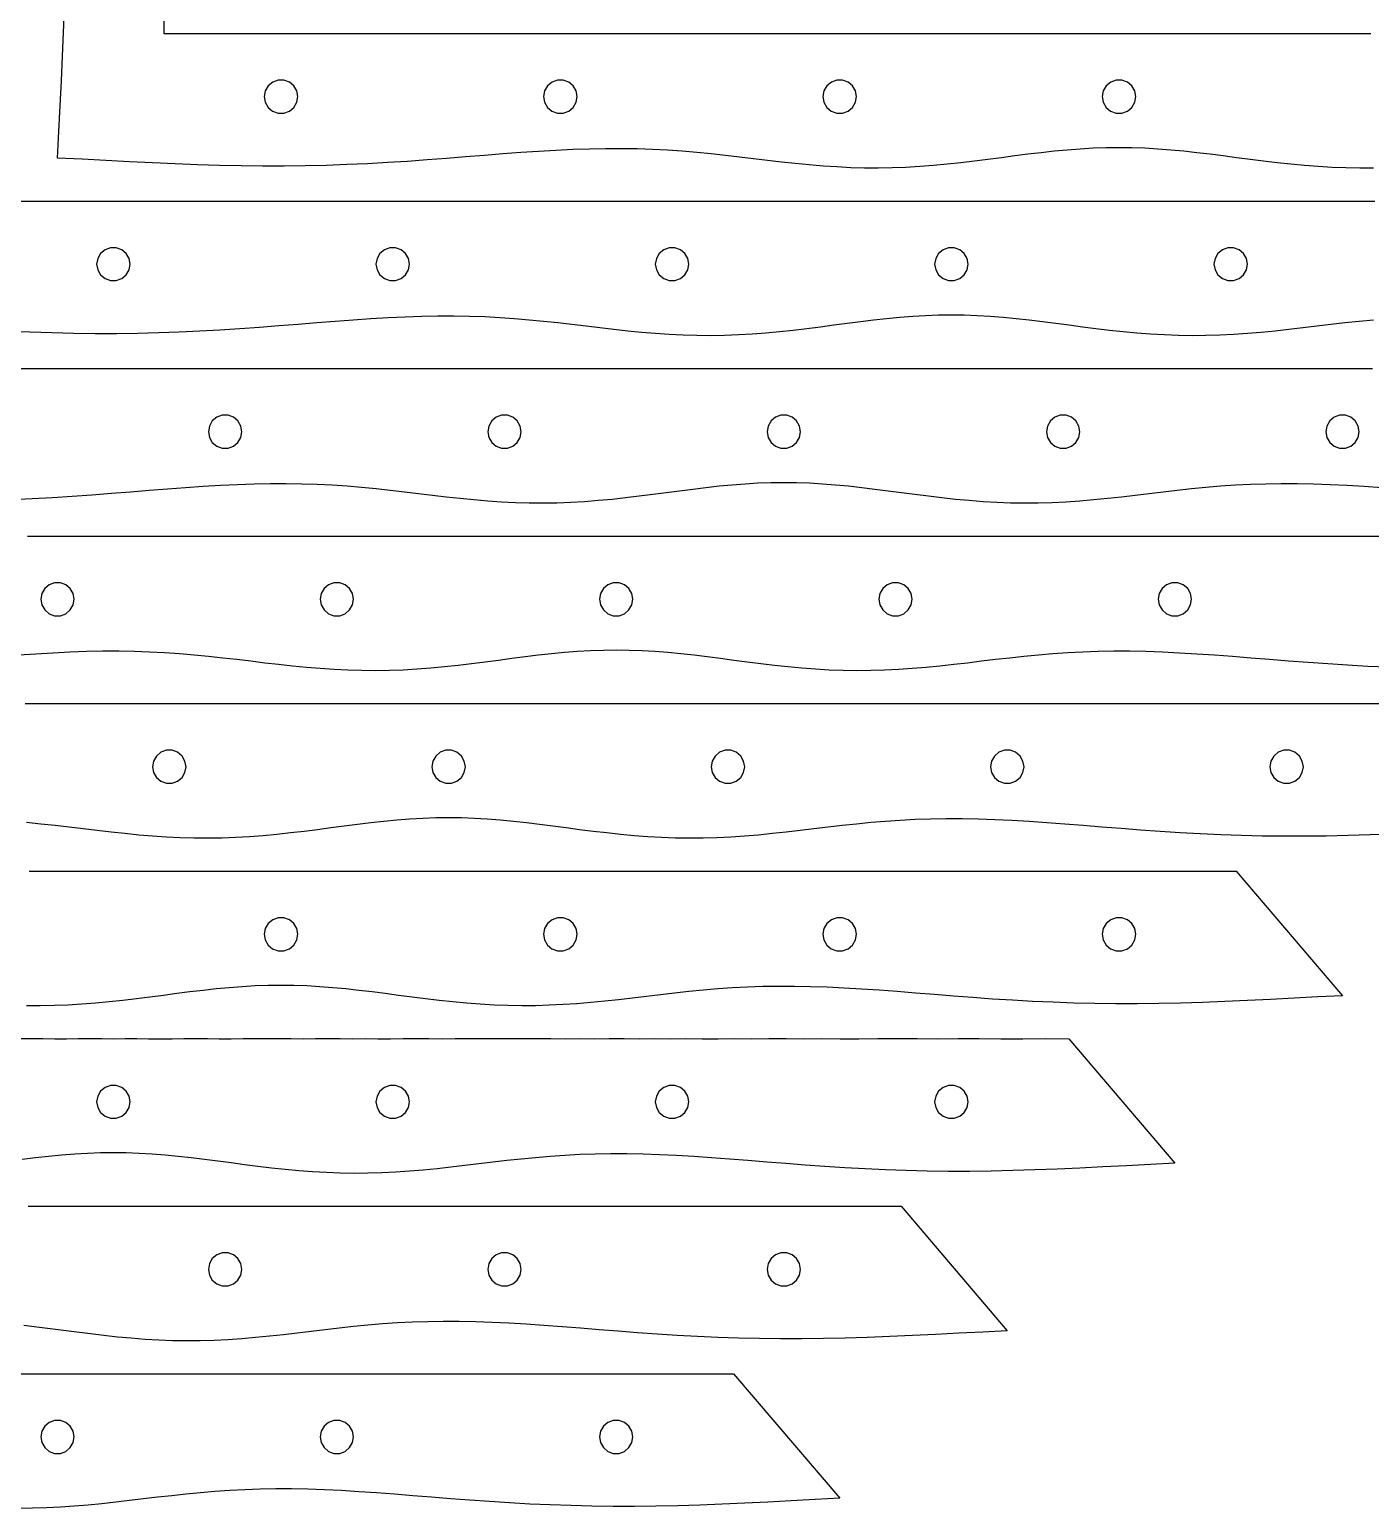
# Model space of a CAD drawing. Header units: metres. Extents: x 28 to 1492, y 12 to 1398.
# Drawn here: x 655 to 895, y 12.2 to 277 of the extents above; entities that cross this region are included whole.
import ezdxf

# ---------------------------------------------------------------- set-up
doc = ezdxf.new("R2010")
doc.units = ezdxf.units.M

msp = doc.modelspace()

# ---------------------------------------------------------------- linework, layer by layer
for points in [[(895.55, 252.21), (893.08, 252.19), (890.6, 252.23), (888.13, 252.32), (885.66, 252.46), (883.2, 252.65), (880.75, 252.88), (878.31, 253.14), (875.88, 253.43), (873.46, 253.73), (871.06, 254.05), (868.67, 254.37), (866.3, 254.67), (863.94, 254.96), (861.59, 255.22), (859.26, 255.44), (856.93, 255.62), (854.62, 255.76), (852.3, 255.84), (850, 255.86), (847.7, 255.84), (845.38, 255.76), (843.07, 255.62), (840.74, 255.44), (838.41, 255.22), (836.06, 254.96), (833.7, 254.67), (831.33, 254.37), (828.94, 254.05), (826.54, 253.73), (824.12, 253.43), (821.69, 253.14), (819.25, 252.88), (816.8, 252.65), (814.34, 252.46), (811.87, 252.32), (809.4, 252.23), (806.92, 252.19), (804.45, 252.21), (801.97, 252.28), (799.49, 252.4), (797.02, 252.57), (794.54, 252.77), (792.06, 253.02), (789.58, 253.29), (787.09, 253.58), (784.6, 253.88), (782.08, 254.18), (779.56, 254.47), (777.01, 254.75), (774.43, 255), (771.82, 255.22), (769.17, 255.4), (766.48, 255.54), (763.74, 255.63), (760.95, 255.68), (758.1, 255.67), (755.2, 255.62), (752.23, 255.51), (749.19, 255.37), (746.09, 255.19), (742.93, 254.97), (739.7, 254.73), (736.41, 254.47), (733.05, 254.2), (729.64, 253.93), (726.17, 253.66), (722.65, 253.41), (719.08, 253.18), (715.46, 252.98), (711.8, 252.82), (708.09, 252.69), (704.35, 252.6), (700.57, 252.55), (696.75, 252.55), (692.89, 252.59), (688.99, 252.68), (685.05, 252.8), (681.05, 252.95), (676.99, 253.13), (672.87, 253.33), (668.67, 253.55), (664.39, 253.78), (660.01, 254), (660.24, 258.74), (660.47, 263.35), (660.69, 267.84), (660.9, 272.22), (661.08, 276.47), (661.24, 280.6)], [(679, 280.27), (679.01, 276.31), (683.15, 276.31), (687.2, 276.31), (691.15, 276.31), (695.02, 276.31), (698.8, 276.31), (702.5, 276.31), (706.12, 276.31), (709.67, 276.31), (713.15, 276.31), (716.56, 276.3), (719.9, 276.31), (723.18, 276.31), (726.41, 276.31), (729.57, 276.31), (732.69, 276.3), (735.75, 276.31), (738.76, 276.31), (741.72, 276.31), (744.64, 276.31), (747.51, 276.31), (750.34, 276.31), (753.13, 276.31), (755.89, 276.31), (758.6, 276.3), (761.28, 276.3), (763.93, 276.31), (766.54, 276.31), (769.13, 276.31), (771.68, 276.31), (774.21, 276.31), (776.7, 276.31), (779.17, 276.31), (781.62, 276.31), (784.04, 276.31), (786.44, 276.3), (788.82, 276.31), (791.18, 276.31), (793.51, 276.31), (795.83, 276.3), (798.13, 276.31), (800.42, 276.3), (802.68, 276.31), (804.93, 276.31), (807.17, 276.31), (809.4, 276.31), (811.61, 276.3), (813.8, 276.31), (815.99, 276.31), (818.17, 276.31), (820.33, 276.3), (822.49, 276.31), (824.64, 276.31), (826.78, 276.31), (828.91, 276.3), (831.04, 276.3), (833.16, 276.31), (835.28, 276.31), (837.39, 276.31), (839.5, 276.3), (841.6, 276.3), (843.71, 276.31), (845.81, 276.31), (847.91, 276.31), (850, 276.3), (852.09, 276.31), (854.19, 276.31), (856.29, 276.3), (858.4, 276.3), (860.5, 276.3), (862.61, 276.31), (864.72, 276.31), (866.84, 276.31), (868.96, 276.3), (871.09, 276.3), (873.22, 276.31), (875.36, 276.31), (877.51, 276.31), (879.67, 276.31), (881.83, 276.31), (884.01, 276.3), (886.2, 276.31), (888.39, 276.31), (890.6, 276.31), (892.83, 276.3), (895.07, 276.31)], [(703, 265), (702.81, 266.02), (702.29, 266.92), (701.5, 267.59), (700.52, 267.95), (699.48, 267.95), (698.51, 267.59), (697.71, 266.92), (697.19, 266.02), (697, 265), (697.19, 263.98), (697.71, 263.08), (698.5, 262.41), (699.48, 262.05), (700.52, 262.05), (701.5, 262.41), (702.29, 263.08), (702.81, 263.98), (703, 265)], [(753, 265), (752.81, 266.02), (752.29, 266.92), (751.5, 267.59), (750.52, 267.95), (749.48, 267.95), (748.51, 267.59), (747.71, 266.92), (747.19, 266.02), (747, 265), (747.19, 263.98), (747.71, 263.08), (748.5, 262.41), (749.48, 262.05), (750.52, 262.05), (751.5, 262.41), (752.29, 263.08), (752.81, 263.98), (753, 265)], [(803, 265), (802.81, 266.02), (802.29, 266.92), (801.5, 267.59), (800.52, 267.95), (799.48, 267.95), (798.51, 267.59), (797.71, 266.92), (797.19, 266.02), (797, 265), (797.19, 263.98), (797.71, 263.08), (798.5, 262.41), (799.48, 262.05), (800.52, 262.05), (801.5, 262.41), (802.29, 263.08), (802.81, 263.98), (803, 265)], [(853, 265), (852.81, 266.02), (852.29, 266.92), (851.5, 267.59), (850.52, 267.95), (849.48, 267.95), (848.51, 267.59), (847.71, 266.92), (847.19, 266.02), (847, 265), (847.19, 263.98), (847.71, 263.08), (848.5, 262.41), (849.48, 262.05), (850.52, 262.05), (851.5, 262.41), (852.29, 263.08), (852.81, 263.98), (853, 265)], [(653.15, 246.31), (657.2, 246.31), (661.15, 246.31), (665.02, 246.31), (668.8, 246.31), (672.5, 246.31), (676.12, 246.31), (679.67, 246.31), (683.15, 246.31), (686.56, 246.3), (689.9, 246.31), (693.18, 246.31), (696.41, 246.31), (699.57, 246.31), (702.69, 246.3), (705.75, 246.31), (708.76, 246.31), (711.72, 246.31), (714.64, 246.31), (717.51, 246.31), (720.34, 246.31), (723.13, 246.31), (725.89, 246.31), (728.6, 246.3), (731.28, 246.3), (733.93, 246.31), (736.54, 246.31), (739.13, 246.31), (741.68, 246.31), (744.21, 246.31), (746.7, 246.31), (749.17, 246.31), (751.62, 246.31), (754.04, 246.31), (756.44, 246.3), (758.82, 246.31), (761.18, 246.31), (763.51, 246.31), (765.83, 246.3), (768.13, 246.31), (770.42, 246.3), (772.68, 246.31), (774.93, 246.31), (777.17, 246.31), (779.4, 246.31), (781.61, 246.3), (783.8, 246.31), (785.99, 246.31), (788.17, 246.31), (790.33, 246.3), (792.49, 246.31), (794.64, 246.31), (796.78, 246.31), (798.91, 246.3), (801.04, 246.3), (803.16, 246.31), (805.28, 246.31), (807.39, 246.31), (809.5, 246.3), (811.6, 246.3), (813.71, 246.31), (815.81, 246.31), (817.91, 246.31), (820, 246.3), (822.09, 246.31), (824.19, 246.31), (826.29, 246.3), (828.4, 246.3), (830.5, 246.3), (832.61, 246.31), (834.72, 246.31), (836.84, 246.31), (838.96, 246.3), (841.09, 246.3), (843.22, 246.31), (845.36, 246.31), (847.51, 246.31), (849.67, 246.31), (851.83, 246.31), (854.01, 246.3), (856.2, 246.31), (858.39, 246.31), (860.6, 246.31), (862.83, 246.3), (865.07, 246.31), (867.32, 246.3), (869.58, 246.3), (871.87, 246.31), (874.17, 246.31), (876.49, 246.31), (878.82, 246.3), (881.18, 246.31), (883.56, 246.31), (885.96, 246.31), (888.38, 246.31), (890.83, 246.31), (893.3, 246.31), (895.79, 246.31)], [(673, 235), (672.81, 236.02), (672.29, 236.92), (671.5, 237.59), (670.52, 237.95), (669.48, 237.95), (668.51, 237.59), (667.71, 236.92), (667.19, 236.02), (667, 235), (667.19, 233.98), (667.71, 233.08), (668.5, 232.41), (669.48, 232.05), (670.52, 232.05), (671.5, 232.41), (672.29, 233.08), (672.81, 233.98), (673, 235)], [(723, 235), (722.81, 236.02), (722.29, 236.92), (721.5, 237.59), (720.52, 237.95), (719.48, 237.95), (718.51, 237.59), (717.71, 236.92), (717.19, 236.02), (717, 235), (717.19, 233.98), (717.71, 233.08), (718.5, 232.41), (719.48, 232.05), (720.52, 232.05), (721.5, 232.41), (722.29, 233.08), (722.81, 233.98), (723, 235)], [(773, 235), (772.81, 236.02), (772.29, 236.92), (771.5, 237.59), (770.52, 237.95), (769.48, 237.95), (768.51, 237.59), (767.71, 236.92), (767.19, 236.02), (767, 235), (767.19, 233.98), (767.71, 233.08), (768.5, 232.41), (769.48, 232.05), (770.52, 232.05), (771.5, 232.41), (772.29, 233.08), (772.81, 233.98), (773, 235)], [(823, 235), (822.81, 236.02), (822.29, 236.92), (821.5, 237.59), (820.52, 237.95), (819.48, 237.95), (818.51, 237.59), (817.71, 236.92), (817.19, 236.02), (817, 235), (817.19, 233.98), (817.71, 233.08), (818.5, 232.41), (819.48, 232.05), (820.52, 232.05), (821.5, 232.41), (822.29, 233.08), (822.81, 233.98), (823, 235)], [(873, 235), (872.81, 236.02), (872.29, 236.92), (871.5, 237.59), (870.52, 237.95), (869.48, 237.95), (868.51, 237.59), (867.71, 236.92), (867.19, 236.02), (867, 235), (867.19, 233.98), (867.71, 233.08), (868.5, 232.41), (869.48, 232.05), (870.52, 232.05), (871.5, 232.41), (872.29, 233.08), (872.81, 233.98), (873, 235)], [(895.57, 225), (892.99, 224.75), (890.44, 224.47), (887.92, 224.18), (885.4, 223.88), (882.91, 223.58), (880.42, 223.29), (877.94, 223.02), (875.46, 222.77), (872.98, 222.57), (870.51, 222.4), (868.03, 222.28), (865.55, 222.21), (863.08, 222.19), (860.6, 222.23), (858.13, 222.32), (855.66, 222.46), (853.2, 222.65), (850.75, 222.88), (848.31, 223.14), (845.88, 223.43), (843.46, 223.73), (841.06, 224.05), (838.67, 224.37), (836.3, 224.67), (833.94, 224.96), (831.59, 225.22), (829.26, 225.44), (826.93, 225.62), (824.62, 225.76), (822.3, 225.84), (820, 225.86), (817.7, 225.84), (815.38, 225.76), (813.07, 225.62), (810.74, 225.44), (808.41, 225.22), (806.06, 224.96), (803.7, 224.67), (801.33, 224.37), (798.94, 224.05), (796.54, 223.73), (794.12, 223.43), (791.69, 223.14), (789.25, 222.88), (786.8, 222.65), (784.34, 222.46), (781.87, 222.32), (779.4, 222.23), (776.92, 222.19), (774.45, 222.21), (771.97, 222.28), (769.49, 222.4), (767.02, 222.57), (764.54, 222.77), (762.06, 223.02), (759.58, 223.29), (757.09, 223.58), (754.6, 223.88), (752.08, 224.18), (749.56, 224.47), (747.01, 224.75), (744.43, 225), (741.82, 225.22), (739.17, 225.4), (736.48, 225.54), (733.74, 225.63), (730.95, 225.68), (728.1, 225.67), (725.2, 225.62), (722.23, 225.51), (719.19, 225.37), (716.09, 225.19), (712.93, 224.97), (709.7, 224.73), (706.41, 224.47), (703.05, 224.2), (699.64, 223.93), (696.17, 223.66), (692.65, 223.41), (689.08, 223.18), (685.46, 222.98), (681.8, 222.82), (678.09, 222.69), (674.35, 222.6), (670.57, 222.55), (666.75, 222.55), (662.89, 222.59), (658.99, 222.68), (655.05, 222.8), (651.05, 222.95)], [(653.15, 216.31), (656.56, 216.3), (659.9, 216.31), (663.18, 216.31), (666.41, 216.31), (669.57, 216.31), (672.69, 216.3), (675.75, 216.31), (678.76, 216.31), (681.72, 216.31), (684.64, 216.31), (687.51, 216.31), (690.34, 216.31), (693.13, 216.31), (695.89, 216.31), (698.6, 216.3), (701.28, 216.3), (703.93, 216.31), (706.54, 216.31), (709.13, 216.31), (711.68, 216.31), (714.21, 216.31), (716.7, 216.31), (719.17, 216.31), (721.62, 216.31), (724.04, 216.31), (726.44, 216.3), (728.82, 216.31), (731.18, 216.31), (733.51, 216.31), (735.83, 216.3), (738.13, 216.31), (740.42, 216.3), (742.68, 216.31), (744.93, 216.31), (747.17, 216.31), (749.4, 216.31), (751.61, 216.3), (753.8, 216.31), (755.99, 216.31), (758.17, 216.31), (760.33, 216.3), (762.49, 216.31), (764.64, 216.31), (766.78, 216.31), (768.91, 216.3), (771.04, 216.3), (773.16, 216.31), (775.28, 216.31), (777.39, 216.31), (779.5, 216.3), (781.6, 216.3), (783.71, 216.31), (785.81, 216.31), (787.91, 216.31), (790, 216.3), (792.09, 216.31), (794.19, 216.31), (796.29, 216.3), (798.4, 216.3), (800.5, 216.3), (802.61, 216.31), (804.72, 216.31), (806.84, 216.31), (808.96, 216.3), (811.09, 216.3), (813.22, 216.31), (815.36, 216.31), (817.51, 216.31), (819.67, 216.31), (821.83, 216.31), (824.01, 216.3), (826.2, 216.31), (828.39, 216.31), (830.6, 216.31), (832.83, 216.3), (835.07, 216.31), (837.32, 216.3), (839.58, 216.3), (841.87, 216.31), (844.17, 216.31), (846.49, 216.31), (848.82, 216.3), (851.18, 216.31), (853.56, 216.31), (855.96, 216.31), (858.38, 216.31), (860.83, 216.31), (863.3, 216.31), (865.79, 216.31), (868.32, 216.31), (870.87, 216.3), (873.46, 216.31), (876.07, 216.3), (878.72, 216.31), (881.4, 216.31), (884.11, 216.3), (886.87, 216.31), (889.66, 216.3), (892.49, 216.31), (895.36, 216.3)], [(693, 205), (692.81, 206.02), (692.29, 206.92), (691.5, 207.59), (690.52, 207.95), (689.48, 207.95), (688.51, 207.59), (687.71, 206.92), (687.19, 206.02), (687, 205), (687.19, 203.98), (687.71, 203.08), (688.5, 202.41), (689.48, 202.05), (690.52, 202.05), (691.5, 202.41), (692.29, 203.08), (692.81, 203.98), (693, 205)], [(743, 205), (742.81, 206.02), (742.29, 206.92), (741.5, 207.59), (740.52, 207.95), (739.48, 207.95), (738.51, 207.59), (737.71, 206.92), (737.19, 206.02), (737, 205), (737.19, 203.98), (737.71, 203.08), (738.5, 202.41), (739.48, 202.05), (740.52, 202.05), (741.5, 202.41), (742.29, 203.08), (742.81, 203.98), (743, 205)], [(793, 205), (792.81, 206.02), (792.29, 206.92), (791.5, 207.59), (790.52, 207.95), (789.48, 207.95), (788.51, 207.59), (787.71, 206.92), (787.19, 206.02), (787, 205), (787.19, 203.98), (787.71, 203.08), (788.5, 202.41), (789.48, 202.05), (790.52, 202.05), (791.5, 202.41), (792.29, 203.08), (792.81, 203.98), (793, 205)], [(843, 205), (842.81, 206.02), (842.29, 206.92), (841.5, 207.59), (840.52, 207.95), (839.48, 207.95), (838.51, 207.59), (837.71, 206.92), (837.19, 206.02), (837, 205), (837.19, 203.98), (837.71, 203.08), (838.5, 202.41), (839.48, 202.05), (840.52, 202.05), (841.5, 202.41), (842.29, 203.08), (842.81, 203.98), (843, 205)], [(893, 205), (892.81, 206.02), (892.29, 206.92), (891.5, 207.59), (890.52, 207.95), (889.48, 207.95), (888.51, 207.59), (887.71, 206.92), (887.19, 206.02), (887, 205), (887.19, 203.98), (887.71, 203.08), (888.5, 202.41), (889.48, 202.05), (890.52, 202.05), (891.5, 202.41), (892.29, 203.08), (892.81, 203.98), (893, 205)], [(897.07, 194.97), (893.91, 195.19), (890.81, 195.37), (887.77, 195.51), (884.8, 195.62), (881.9, 195.67), (879.05, 195.68), (876.26, 195.63), (873.52, 195.54), (870.83, 195.4), (868.18, 195.22), (865.57, 195), (862.99, 194.75), (860.44, 194.47), (857.92, 194.18), (855.4, 193.88), (852.91, 193.58), (850.42, 193.29), (847.94, 193.02), (845.46, 192.77), (842.98, 192.57), (840.51, 192.4), (838.03, 192.28), (835.55, 192.21), (833.08, 192.19), (830.6, 192.23), (828.13, 192.32), (825.66, 192.46), (823.2, 192.65), (820.75, 192.88), (818.31, 193.14), (815.88, 193.43), (813.46, 193.73), (811.06, 194.05), (808.67, 194.37), (806.3, 194.67), (803.94, 194.96), (801.59, 195.22), (799.26, 195.44), (796.93, 195.62), (794.62, 195.76), (792.3, 195.84), (790, 195.86), (787.7, 195.84), (785.38, 195.76), (783.07, 195.62), (780.74, 195.44), (778.41, 195.22), (776.06, 194.96), (773.7, 194.67), (771.33, 194.37), (768.94, 194.05), (766.54, 193.73), (764.12, 193.43), (761.69, 193.14), (759.25, 192.88), (756.8, 192.65), (754.34, 192.46), (751.87, 192.32), (749.4, 192.23), (746.92, 192.19), (744.45, 192.21), (741.97, 192.28), (739.49, 192.4), (737.02, 192.57), (734.54, 192.77), (732.06, 193.02), (729.58, 193.29), (727.09, 193.58), (724.6, 193.88), (722.08, 194.18), (719.56, 194.47), (717.01, 194.75), (714.43, 195), (711.82, 195.22), (709.17, 195.4), (706.48, 195.54), (703.74, 195.63), (700.95, 195.68), (698.1, 195.67), (695.2, 195.62), (692.23, 195.51), (689.19, 195.37), (686.09, 195.19), (682.93, 194.97), (679.7, 194.73), (676.41, 194.47), (673.05, 194.2), (669.64, 193.93), (666.17, 193.66), (662.65, 193.41), (659.08, 193.18), (655.46, 192.98), (651.8, 192.82)], [(654.64, 186.31), (657.51, 186.31), (660.34, 186.31), (663.13, 186.31), (665.89, 186.31), (668.6, 186.3), (671.28, 186.3), (673.93, 186.31), (676.54, 186.31), (679.13, 186.31), (681.68, 186.31), (684.21, 186.31), (686.7, 186.31), (689.17, 186.31), (691.62, 186.31), (694.04, 186.31), (696.44, 186.3), (698.82, 186.31), (701.18, 186.31), (703.51, 186.31), (705.83, 186.3), (708.13, 186.31), (710.42, 186.3), (712.68, 186.31), (714.93, 186.31), (717.17, 186.31), (719.4, 186.31), (721.61, 186.3), (723.8, 186.31), (725.99, 186.31), (728.17, 186.31), (730.33, 186.3), (732.49, 186.31), (734.64, 186.31), (736.78, 186.31), (738.91, 186.3), (741.04, 186.3), (743.16, 186.31), (745.28, 186.31), (747.39, 186.31), (749.5, 186.3), (751.6, 186.3), (753.71, 186.31), (755.81, 186.31), (757.91, 186.31), (760, 186.3), (762.09, 186.31), (764.19, 186.31), (766.29, 186.3), (768.4, 186.3), (770.5, 186.3), (772.61, 186.31), (774.72, 186.31), (776.84, 186.31), (778.96, 186.3), (781.09, 186.3), (783.22, 186.31), (785.36, 186.31), (787.51, 186.31), (789.67, 186.31), (791.83, 186.31), (794.01, 186.3), (796.2, 186.31), (798.39, 186.31), (800.6, 186.31), (802.83, 186.3), (805.07, 186.31), (807.32, 186.3), (809.58, 186.3), (811.87, 186.31), (814.17, 186.31), (816.49, 186.31), (818.82, 186.3), (821.18, 186.31), (823.56, 186.31), (825.96, 186.31), (828.38, 186.31), (830.83, 186.31), (833.3, 186.31), (835.79, 186.31), (838.32, 186.31), (840.87, 186.3), (843.46, 186.31), (846.07, 186.3), (848.72, 186.31), (851.4, 186.31), (854.11, 186.3), (856.87, 186.31), (859.66, 186.3), (862.49, 186.31), (865.36, 186.3), (868.28, 186.3), (871.24, 186.31), (874.25, 186.3), (877.31, 186.31), (880.43, 186.31), (883.59, 186.3), (886.82, 186.31), (890.1, 186.3), (893.44, 186.3), (896.85, 186.31)], [(663, 175), (662.81, 176.02), (662.29, 176.92), (661.5, 177.59), (660.52, 177.95), (659.48, 177.95), (658.51, 177.59), (657.71, 176.92), (657.19, 176.02), (657, 175), (657.19, 173.98), (657.71, 173.08), (658.5, 172.41), (659.48, 172.05), (660.52, 172.05), (661.5, 172.41), (662.29, 173.08), (662.81, 173.98), (663, 175)], [(713, 175), (712.81, 176.02), (712.29, 176.92), (711.5, 177.59), (710.52, 177.95), (709.48, 177.95), (708.51, 177.59), (707.71, 176.92), (707.19, 176.02), (707, 175), (707.19, 173.98), (707.71, 173.08), (708.5, 172.41), (709.48, 172.05), (710.52, 172.05), (711.5, 172.41), (712.29, 173.08), (712.81, 173.98), (713, 175)], [(763, 175), (762.81, 176.02), (762.29, 176.92), (761.5, 177.59), (760.52, 177.95), (759.48, 177.95), (758.51, 177.59), (757.71, 176.92), (757.19, 176.02), (757, 175), (757.19, 173.98), (757.71, 173.08), (758.5, 172.41), (759.48, 172.05), (760.52, 172.05), (761.5, 172.41), (762.29, 173.08), (762.81, 173.98), (763, 175)], [(813, 175), (812.81, 176.02), (812.29, 176.92), (811.5, 177.59), (810.52, 177.95), (809.48, 177.95), (808.51, 177.59), (807.71, 176.92), (807.19, 176.02), (807, 175), (807.19, 173.98), (807.71, 173.08), (808.5, 172.41), (809.48, 172.05), (810.52, 172.05), (811.5, 172.41), (812.29, 173.08), (812.81, 173.98), (813, 175)], [(863, 175), (862.81, 176.02), (862.29, 176.92), (861.5, 177.59), (860.52, 177.95), (859.48, 177.95), (858.51, 177.59), (857.71, 176.92), (857.19, 176.02), (857, 175), (857.19, 173.98), (857.71, 173.08), (858.5, 172.41), (859.48, 172.05), (860.52, 172.05), (861.5, 172.41), (862.29, 173.08), (862.81, 173.98), (863, 175)], [(898.2, 162.82), (894.54, 162.98), (890.92, 163.18), (887.35, 163.41), (883.83, 163.66), (880.36, 163.93), (876.95, 164.2), (873.59, 164.47), (870.3, 164.73), (867.07, 164.97), (863.91, 165.19), (860.81, 165.37), (857.77, 165.51), (854.8, 165.62), (851.9, 165.67), (849.05, 165.68), (846.26, 165.63), (843.52, 165.54), (840.83, 165.4), (838.18, 165.22), (835.57, 165), (832.99, 164.75), (830.44, 164.47), (827.92, 164.18), (825.4, 163.88), (822.91, 163.58), (820.42, 163.29), (817.94, 163.02), (815.46, 162.77), (812.98, 162.57), (810.51, 162.4), (808.03, 162.28), (805.55, 162.21), (803.08, 162.19), (800.6, 162.23), (798.13, 162.32), (795.66, 162.46), (793.2, 162.65), (790.75, 162.88), (788.31, 163.14), (785.88, 163.43), (783.46, 163.73), (781.06, 164.05), (778.67, 164.37), (776.3, 164.67), (773.94, 164.96), (771.59, 165.22), (769.26, 165.44), (766.93, 165.62), (764.62, 165.76), (762.3, 165.84), (760, 165.86), (757.7, 165.84), (755.38, 165.76), (753.07, 165.62), (750.74, 165.44), (748.41, 165.22), (746.06, 164.96), (743.7, 164.67), (741.33, 164.37), (738.94, 164.05), (736.54, 163.73), (734.12, 163.43), (731.69, 163.14), (729.25, 162.88), (726.8, 162.65), (724.34, 162.46), (721.87, 162.32), (719.4, 162.23), (716.92, 162.19), (714.45, 162.21), (711.97, 162.28), (709.49, 162.4), (707.02, 162.57), (704.54, 162.77), (702.06, 163.02), (699.58, 163.29), (697.09, 163.58), (694.6, 163.88), (692.08, 164.18), (689.56, 164.47), (687.01, 164.75), (684.43, 165), (681.82, 165.22), (679.17, 165.4), (676.48, 165.54), (673.74, 165.63), (670.95, 165.68), (668.1, 165.67), (665.2, 165.62), (662.23, 165.51), (659.19, 165.37), (656.09, 165.19), (652.93, 164.97)], [(654.21, 156.31), (656.7, 156.31), (659.17, 156.31), (661.62, 156.31), (664.04, 156.31), (666.44, 156.3), (668.82, 156.31), (671.18, 156.31), (673.51, 156.31), (675.83, 156.3), (678.13, 156.31), (680.42, 156.3), (682.68, 156.31), (684.93, 156.31), (687.17, 156.31), (689.4, 156.31), (691.61, 156.3), (693.8, 156.31), (695.99, 156.31), (698.17, 156.31), (700.33, 156.3), (702.49, 156.31), (704.64, 156.31), (706.78, 156.31), (708.91, 156.3), (711.04, 156.3), (713.16, 156.31), (715.28, 156.31), (717.39, 156.31), (719.5, 156.3), (721.6, 156.3), (723.71, 156.31), (725.81, 156.31), (727.91, 156.31), (730, 156.3), (732.09, 156.31), (734.19, 156.31), (736.29, 156.3), (738.4, 156.3), (740.5, 156.3), (742.61, 156.31), (744.72, 156.31), (746.84, 156.31), (748.96, 156.3), (751.09, 156.3), (753.22, 156.31), (755.36, 156.31), (757.51, 156.31), (759.67, 156.31), (761.83, 156.31), (764.01, 156.3), (766.2, 156.31), (768.39, 156.31), (770.6, 156.31), (772.83, 156.3), (775.07, 156.31), (777.32, 156.3), (779.58, 156.3), (781.87, 156.31), (784.17, 156.31), (786.49, 156.31), (788.82, 156.3), (791.18, 156.31), (793.56, 156.31), (795.96, 156.31), (798.38, 156.31), (800.83, 156.31), (803.3, 156.31), (805.79, 156.31), (808.32, 156.31), (810.87, 156.3), (813.46, 156.31), (816.07, 156.3), (818.72, 156.31), (821.4, 156.31), (824.11, 156.3), (826.87, 156.31), (829.66, 156.3), (832.49, 156.31), (835.36, 156.3), (838.28, 156.3), (841.24, 156.31), (844.25, 156.3), (847.31, 156.31), (850.43, 156.31), (853.59, 156.3), (856.82, 156.31), (860.1, 156.3), (863.44, 156.3), (866.85, 156.31), (870.33, 156.31), (873.88, 156.31), (877.5, 156.3), (881.2, 156.31), (884.98, 156.31), (888.85, 156.3), (892.8, 156.3), (896.85, 156.31)], [(683, 145), (682.81, 146.02), (682.29, 146.92), (681.5, 147.59), (680.52, 147.95), (679.48, 147.95), (678.51, 147.59), (677.71, 146.92), (677.19, 146.02), (677, 145), (677.19, 143.98), (677.71, 143.08), (678.5, 142.41), (679.48, 142.05), (680.52, 142.05), (681.5, 142.41), (682.29, 143.08), (682.81, 143.98), (683, 145)], [(733, 145), (732.81, 146.02), (732.29, 146.92), (731.5, 147.59), (730.52, 147.95), (729.48, 147.95), (728.51, 147.59), (727.71, 146.92), (727.19, 146.02), (727, 145), (727.19, 143.98), (727.71, 143.08), (728.5, 142.41), (729.48, 142.05), (730.52, 142.05), (731.5, 142.41), (732.29, 143.08), (732.81, 143.98), (733, 145)], [(783, 145), (782.81, 146.02), (782.29, 146.92), (781.5, 147.59), (780.52, 147.95), (779.48, 147.95), (778.51, 147.59), (777.71, 146.92), (777.19, 146.02), (777, 145), (777.19, 143.98), (777.71, 143.08), (778.5, 142.41), (779.48, 142.05), (780.52, 142.05), (781.5, 142.41), (782.29, 143.08), (782.81, 143.98), (783, 145)], [(833, 145), (832.81, 146.02), (832.29, 146.92), (831.5, 147.59), (830.52, 147.95), (829.48, 147.95), (828.51, 147.59), (827.71, 146.92), (827.19, 146.02), (827, 145), (827.19, 143.98), (827.71, 143.08), (828.5, 142.41), (829.48, 142.05), (830.52, 142.05), (831.5, 142.41), (832.29, 143.08), (832.81, 143.98), (833, 145)], [(883, 145), (882.81, 146.02), (882.29, 146.92), (881.5, 147.59), (880.52, 147.95), (879.48, 147.95), (878.51, 147.59), (877.71, 146.92), (877.19, 146.02), (877, 145), (877.19, 143.98), (877.71, 143.08), (878.5, 142.41), (879.48, 142.05), (880.52, 142.05), (881.5, 142.41), (882.29, 143.08), (882.81, 143.98), (883, 145)], [(898.95, 132.95), (894.95, 132.8), (891.01, 132.68), (887.11, 132.59), (883.25, 132.55), (879.43, 132.55), (875.65, 132.6), (871.91, 132.69), (868.2, 132.82), (864.54, 132.98), (860.92, 133.18), (857.35, 133.41), (853.83, 133.66), (850.36, 133.93), (846.95, 134.2), (843.59, 134.47), (840.3, 134.73), (837.07, 134.97), (833.91, 135.19), (830.81, 135.37), (827.77, 135.51), (824.8, 135.62), (821.9, 135.67), (819.05, 135.68), (816.26, 135.63), (813.52, 135.54), (810.83, 135.4), (808.18, 135.22), (805.57, 135), (802.99, 134.75), (800.44, 134.47), (797.92, 134.18), (795.4, 133.88), (792.91, 133.58), (790.42, 133.29), (787.94, 133.02), (785.46, 132.77), (782.98, 132.57), (780.51, 132.4), (778.03, 132.28), (775.55, 132.21), (773.08, 132.19), (770.6, 132.23), (768.13, 132.32), (765.66, 132.46), (763.2, 132.65), (760.75, 132.88), (758.31, 133.14), (755.88, 133.43), (753.46, 133.73), (751.06, 134.05), (748.67, 134.37), (746.3, 134.67), (743.94, 134.96), (741.59, 135.22), (739.26, 135.44), (736.93, 135.62), (734.62, 135.76), (732.3, 135.84), (730, 135.86), (727.7, 135.84), (725.38, 135.76), (723.07, 135.62), (720.74, 135.44), (718.41, 135.22), (716.06, 134.96), (713.7, 134.67), (711.33, 134.37), (708.94, 134.05), (706.54, 133.73), (704.12, 133.43), (701.69, 133.14), (699.25, 132.88), (696.8, 132.65), (694.34, 132.46), (691.87, 132.32), (689.4, 132.23), (686.92, 132.19), (684.45, 132.21), (681.97, 132.28), (679.49, 132.4), (677.02, 132.57), (674.54, 132.77), (672.06, 133.02), (669.58, 133.29), (667.09, 133.58), (664.6, 133.88), (662.08, 134.18), (659.56, 134.47), (657.01, 134.75), (654.43, 135)], [(654.93, 126.31), (657.17, 126.31), (659.4, 126.31), (661.61, 126.3), (663.8, 126.31), (665.99, 126.31), (668.17, 126.31), (670.33, 126.3), (672.49, 126.31), (674.64, 126.31), (676.78, 126.31), (678.91, 126.3), (681.04, 126.3), (683.16, 126.31), (685.28, 126.31), (687.39, 126.31), (689.5, 126.3), (691.6, 126.3), (693.71, 126.31), (695.81, 126.31), (697.91, 126.31), (700, 126.3), (702.09, 126.31), (704.19, 126.31), (706.29, 126.3), (708.4, 126.3), (710.5, 126.3), (712.61, 126.31), (714.72, 126.31), (716.84, 126.31), (718.96, 126.3), (721.09, 126.3), (723.22, 126.31), (725.36, 126.31), (727.51, 126.31), (729.67, 126.31), (731.83, 126.31), (734.01, 126.3), (736.2, 126.31), (738.39, 126.31), (740.6, 126.31), (742.83, 126.3), (745.07, 126.31), (747.32, 126.3), (749.58, 126.3), (751.87, 126.31), (754.17, 126.31), (756.49, 126.31), (758.82, 126.3), (761.18, 126.31), (763.56, 126.31), (765.96, 126.31), (768.38, 126.31), (770.83, 126.31), (773.3, 126.31), (775.79, 126.31), (778.32, 126.31), (780.87, 126.3), (783.46, 126.31), (786.07, 126.3), (788.72, 126.31), (791.4, 126.31), (794.11, 126.3), (796.87, 126.31), (799.66, 126.3), (802.49, 126.31), (805.36, 126.3), (808.28, 126.3), (811.24, 126.31), (814.25, 126.3), (817.31, 126.31), (820.43, 126.31), (823.59, 126.3), (826.82, 126.31), (830.1, 126.3), (833.44, 126.3), (836.85, 126.31), (840.33, 126.31), (843.88, 126.31), (847.5, 126.3), (851.2, 126.31), (854.98, 126.31), (858.85, 126.3), (862.8, 126.3), (866.85, 126.31), (871, 126.3), (890, 104)], [(703, 115), (702.81, 116.02), (702.29, 116.92), (701.5, 117.59), (700.52, 117.95), (699.48, 117.95), (698.51, 117.59), (697.71, 116.92), (697.19, 116.02), (697, 115), (697.19, 113.98), (697.71, 113.08), (698.5, 112.41), (699.48, 112.05), (700.52, 112.05), (701.5, 112.41), (702.29, 113.08), (702.81, 113.98), (703, 115)], [(753, 115), (752.81, 116.02), (752.29, 116.92), (751.5, 117.59), (750.52, 117.95), (749.48, 117.95), (748.51, 117.59), (747.71, 116.92), (747.19, 116.02), (747, 115), (747.19, 113.98), (747.71, 113.08), (748.5, 112.41), (749.48, 112.05), (750.52, 112.05), (751.5, 112.41), (752.29, 113.08), (752.81, 113.98), (753, 115)], [(803, 115), (802.81, 116.02), (802.29, 116.92), (801.5, 117.59), (800.52, 117.95), (799.48, 117.95), (798.51, 117.59), (797.71, 116.92), (797.19, 116.02), (797, 115), (797.19, 113.98), (797.71, 113.08), (798.5, 112.41), (799.48, 112.05), (800.52, 112.05), (801.5, 112.41), (802.29, 113.08), (802.81, 113.98), (803, 115)], [(853, 115), (852.81, 116.02), (852.29, 116.92), (851.5, 117.59), (850.52, 117.95), (849.48, 117.95), (848.51, 117.59), (847.71, 116.92), (847.19, 116.02), (847, 115), (847.19, 113.98), (847.71, 113.08), (848.5, 112.41), (849.48, 112.05), (850.52, 112.05), (851.5, 112.41), (852.29, 113.08), (852.81, 113.98), (853, 115)], [(890, 104), (885.61, 103.78), (881.33, 103.55), (877.13, 103.33), (873.01, 103.13), (868.95, 102.95), (864.95, 102.8), (861.01, 102.68), (857.11, 102.59), (853.25, 102.55), (849.43, 102.55), (845.65, 102.6), (841.91, 102.69), (838.2, 102.82), (834.54, 102.98), (830.92, 103.18), (827.35, 103.41), (823.83, 103.66), (820.36, 103.93), (816.95, 104.2), (813.59, 104.47), (810.3, 104.73), (807.07, 104.97), (803.91, 105.19), (800.81, 105.37), (797.77, 105.51), (794.8, 105.62), (791.9, 105.67), (789.05, 105.68), (786.26, 105.63), (783.52, 105.54), (780.83, 105.4), (778.18, 105.22), (775.57, 105), (772.99, 104.75), (770.44, 104.47), (767.92, 104.18), (765.4, 103.88), (762.91, 103.58), (760.42, 103.29), (757.94, 103.02), (755.46, 102.77), (752.98, 102.57), (750.51, 102.4), (748.03, 102.28), (745.55, 102.21), (743.08, 102.19), (740.6, 102.23), (738.13, 102.32), (735.66, 102.46), (733.2, 102.65), (730.75, 102.88), (728.31, 103.14), (725.88, 103.43), (723.46, 103.73), (721.06, 104.05), (718.67, 104.37), (716.3, 104.67), (713.94, 104.96), (711.59, 105.22), (709.26, 105.44), (706.93, 105.62), (704.62, 105.76), (702.3, 105.84), (700, 105.86), (697.7, 105.84), (695.38, 105.76), (693.07, 105.62), (690.74, 105.44), (688.41, 105.22), (686.06, 104.96), (683.7, 104.67), (681.33, 104.37), (678.94, 104.05), (676.54, 103.73), (674.12, 103.43), (671.69, 103.14), (669.25, 102.88), (666.8, 102.65), (664.34, 102.46), (661.87, 102.32), (659.4, 102.23), (656.92, 102.19), (654.45, 102.21)], [(653.16, 96.31), (655.28, 96.31), (657.39, 96.31), (659.5, 96.3), (661.6, 96.3), (663.71, 96.31), (665.81, 96.31), (667.91, 96.31), (670, 96.3), (672.09, 96.31), (674.19, 96.31), (676.29, 96.3), (678.4, 96.3), (680.5, 96.3), (682.61, 96.31), (684.72, 96.31), (686.84, 96.31), (688.96, 96.3), (691.09, 96.3), (693.22, 96.31), (695.36, 96.31), (697.51, 96.31), (699.67, 96.31), (701.83, 96.31), (704.01, 96.3), (706.2, 96.31), (708.39, 96.31), (710.6, 96.31), (712.83, 96.3), (715.07, 96.31), (717.32, 96.3), (719.58, 96.3), (721.87, 96.31), (724.17, 96.31), (726.49, 96.31), (728.82, 96.3), (731.18, 96.31), (733.56, 96.31), (735.96, 96.31), (738.38, 96.31), (740.83, 96.31), (743.3, 96.31), (745.79, 96.31), (748.32, 96.31), (750.87, 96.3), (753.46, 96.31), (756.07, 96.3), (758.72, 96.31), (761.4, 96.31), (764.11, 96.3), (766.87, 96.31), (769.66, 96.3), (772.49, 96.31), (775.36, 96.3), (778.28, 96.3), (781.24, 96.31), (784.25, 96.3), (787.31, 96.31), (790.43, 96.31), (793.59, 96.3), (796.82, 96.31), (800.1, 96.3), (803.44, 96.3), (806.85, 96.31), (810.33, 96.31), (813.88, 96.31), (817.5, 96.3), (821.2, 96.31), (824.98, 96.31), (828.85, 96.3), (832.8, 96.3), (836.85, 96.31), (841, 96.3), (860, 74)], [(673, 85), (672.81, 86.02), (672.29, 86.92), (671.5, 87.59), (670.52, 87.95), (669.48, 87.95), (668.51, 87.59), (667.71, 86.92), (667.19, 86.02), (667, 85), (667.19, 83.98), (667.71, 83.08), (668.5, 82.41), (669.48, 82.05), (670.52, 82.05), (671.5, 82.41), (672.29, 83.08), (672.81, 83.98), (673, 85)], [(723, 85), (722.81, 86.02), (722.29, 86.92), (721.5, 87.59), (720.52, 87.95), (719.48, 87.95), (718.51, 87.59), (717.71, 86.92), (717.19, 86.02), (717, 85), (717.19, 83.98), (717.71, 83.08), (718.5, 82.41), (719.48, 82.05), (720.52, 82.05), (721.5, 82.41), (722.29, 83.08), (722.81, 83.98), (723, 85)], [(773, 85), (772.81, 86.02), (772.29, 86.92), (771.5, 87.59), (770.52, 87.95), (769.48, 87.95), (768.51, 87.59), (767.71, 86.92), (767.19, 86.02), (767, 85), (767.19, 83.98), (767.71, 83.08), (768.5, 82.41), (769.48, 82.05), (770.52, 82.05), (771.5, 82.41), (772.29, 83.08), (772.81, 83.98), (773, 85)], [(823, 85), (822.81, 86.02), (822.29, 86.92), (821.5, 87.59), (820.52, 87.95), (819.48, 87.95), (818.51, 87.59), (817.71, 86.92), (817.19, 86.02), (817, 85), (817.19, 83.98), (817.71, 83.08), (818.5, 82.41), (819.48, 82.05), (820.52, 82.05), (821.5, 82.41), (822.29, 83.08), (822.81, 83.98), (823, 85)], [(860, 74), (855.61, 73.78), (851.33, 73.55), (847.13, 73.33), (843.01, 73.13), (838.95, 72.95), (834.95, 72.8), (831.01, 72.68), (827.11, 72.59), (823.25, 72.55), (819.43, 72.55), (815.65, 72.6), (811.91, 72.69), (808.2, 72.82), (804.54, 72.98), (800.92, 73.18), (797.35, 73.41), (793.83, 73.66), (790.36, 73.93), (786.95, 74.2), (783.59, 74.47), (780.3, 74.73), (777.07, 74.97), (773.91, 75.19), (770.81, 75.37), (767.77, 75.51), (764.8, 75.62), (761.9, 75.67), (759.05, 75.68), (756.26, 75.63), (753.52, 75.54), (750.83, 75.4), (748.18, 75.22), (745.57, 75), (742.99, 74.75), (740.44, 74.47), (737.92, 74.18), (735.4, 73.88), (732.91, 73.58), (730.42, 73.29), (727.94, 73.02), (725.46, 72.77), (722.98, 72.57), (720.51, 72.4), (718.03, 72.28), (715.55, 72.21), (713.08, 72.19), (710.6, 72.23), (708.13, 72.32), (705.66, 72.46), (703.2, 72.65), (700.75, 72.88), (698.31, 73.14), (695.88, 73.43), (693.46, 73.73), (691.06, 74.05), (688.67, 74.37), (686.3, 74.67), (683.94, 74.96), (681.59, 75.22), (679.26, 75.44), (676.93, 75.62), (674.62, 75.76), (672.3, 75.84), (670, 75.86), (667.7, 75.84), (665.38, 75.76), (663.07, 75.62), (660.74, 75.44), (658.41, 75.22), (656.06, 74.96), (653.7, 74.67)], [(654.72, 66.31), (656.84, 66.31), (658.96, 66.3), (661.09, 66.3), (663.22, 66.31), (665.36, 66.31), (667.51, 66.31), (669.67, 66.31), (671.83, 66.31), (674.01, 66.3), (676.2, 66.31), (678.39, 66.31), (680.6, 66.31), (682.83, 66.3), (685.07, 66.31), (687.32, 66.3), (689.58, 66.3), (691.87, 66.31), (694.17, 66.31), (696.49, 66.31), (698.82, 66.3), (701.18, 66.31), (703.56, 66.31), (705.96, 66.31), (708.38, 66.31), (710.83, 66.31), (713.3, 66.31), (715.79, 66.31), (718.32, 66.31), (720.87, 66.3), (723.46, 66.31), (726.07, 66.3), (728.72, 66.31), (731.4, 66.31), (734.11, 66.3), (736.87, 66.31), (739.66, 66.3), (742.49, 66.31), (745.36, 66.3), (748.28, 66.3), (751.24, 66.31), (754.25, 66.3), (757.31, 66.31), (760.43, 66.31), (763.59, 66.3), (766.82, 66.31), (770.1, 66.3), (773.44, 66.3), (776.85, 66.31), (780.33, 66.31), (783.88, 66.31), (787.5, 66.3), (791.2, 66.31), (794.98, 66.31), (798.85, 66.3), (802.8, 66.3), (806.85, 66.31), (811, 66.3), (830, 44)], [(693, 55), (692.81, 56.02), (692.29, 56.92), (691.5, 57.59), (690.52, 57.95), (689.48, 57.95), (688.51, 57.59), (687.71, 56.92), (687.19, 56.02), (687, 55), (687.19, 53.98), (687.71, 53.08), (688.5, 52.41), (689.48, 52.05), (690.52, 52.05), (691.5, 52.41), (692.29, 53.08), (692.81, 53.98), (693, 55)], [(743, 55), (742.81, 56.02), (742.29, 56.92), (741.5, 57.59), (740.52, 57.95), (739.48, 57.95), (738.51, 57.59), (737.71, 56.92), (737.19, 56.02), (737, 55), (737.19, 53.98), (737.71, 53.08), (738.5, 52.41), (739.48, 52.05), (740.52, 52.05), (741.5, 52.41), (742.29, 53.08), (742.81, 53.98), (743, 55)], [(793, 55), (792.81, 56.02), (792.29, 56.92), (791.5, 57.59), (790.52, 57.95), (789.48, 57.95), (788.51, 57.59), (787.71, 56.92), (787.19, 56.02), (787, 55), (787.19, 53.98), (787.71, 53.08), (788.5, 52.41), (789.48, 52.05), (790.52, 52.05), (791.5, 52.41), (792.29, 53.08), (792.81, 53.98), (793, 55)], [(830, 44), (825.61, 43.78), (821.33, 43.55), (817.13, 43.33), (813.01, 43.13), (808.95, 42.95), (804.95, 42.8), (801.01, 42.68), (797.11, 42.59), (793.25, 42.55), (789.43, 42.55), (785.65, 42.6), (781.91, 42.69), (778.2, 42.82), (774.54, 42.98), (770.92, 43.18), (767.35, 43.41), (763.83, 43.66), (760.36, 43.93), (756.95, 44.2), (753.59, 44.47), (750.3, 44.73), (747.07, 44.97), (743.91, 45.19), (740.81, 45.37), (737.77, 45.51), (734.8, 45.62), (731.9, 45.67), (729.05, 45.68), (726.26, 45.63), (723.52, 45.54), (720.83, 45.4), (718.18, 45.22), (715.57, 45), (712.99, 44.75), (710.44, 44.47), (707.92, 44.18), (705.4, 43.88), (702.91, 43.58), (700.42, 43.29), (697.94, 43.02), (695.46, 42.77), (692.98, 42.57), (690.51, 42.4), (688.03, 42.28), (685.55, 42.21), (683.08, 42.19), (680.6, 42.23), (678.13, 42.32), (675.66, 42.46), (673.2, 42.65), (670.75, 42.88), (668.31, 43.14), (665.88, 43.43), (663.46, 43.73), (661.06, 44.05), (658.67, 44.37), (656.3, 44.67), (653.94, 44.96)], [(652.83, 36.3), (655.07, 36.31), (657.32, 36.3), (659.58, 36.3), (661.87, 36.31), (664.17, 36.31), (666.49, 36.31), (668.82, 36.3), (671.18, 36.31), (673.56, 36.31), (675.96, 36.31), (678.38, 36.31), (680.83, 36.31), (683.3, 36.31), (685.79, 36.31), (688.32, 36.31), (690.87, 36.3), (693.46, 36.31), (696.07, 36.3), (698.72, 36.31), (701.4, 36.31), (704.11, 36.3), (706.87, 36.31), (709.66, 36.3), (712.49, 36.31), (715.36, 36.3), (718.28, 36.3), (721.24, 36.31), (724.25, 36.3), (727.31, 36.31), (730.43, 36.31), (733.59, 36.3), (736.82, 36.31), (740.1, 36.3), (743.44, 36.3), (746.85, 36.31), (750.33, 36.31), (753.88, 36.31), (757.5, 36.3), (761.2, 36.31), (764.98, 36.31), (768.85, 36.3), (772.8, 36.3), (776.85, 36.31), (781, 36.3), (800, 14)], [(663, 25), (662.81, 26.02), (662.29, 26.92), (661.5, 27.59), (660.52, 27.95), (659.48, 27.95), (658.51, 27.59), (657.71, 26.92), (657.19, 26.02), (657, 25), (657.19, 23.98), (657.71, 23.08), (658.5, 22.41), (659.48, 22.05), (660.52, 22.05), (661.5, 22.41), (662.29, 23.08), (662.81, 23.98), (663, 25)], [(713, 25), (712.81, 26.02), (712.29, 26.92), (711.5, 27.59), (710.52, 27.95), (709.48, 27.95), (708.51, 27.59), (707.71, 26.92), (707.19, 26.02), (707, 25), (707.19, 23.98), (707.71, 23.08), (708.5, 22.41), (709.48, 22.05), (710.52, 22.05), (711.5, 22.41), (712.29, 23.08), (712.81, 23.98), (713, 25)], [(763, 25), (762.81, 26.02), (762.29, 26.92), (761.5, 27.59), (760.52, 27.95), (759.48, 27.95), (758.51, 27.59), (757.71, 26.92), (757.19, 26.02), (757, 25), (757.19, 23.98), (757.71, 23.08), (758.5, 22.41), (759.48, 22.05), (760.52, 22.05), (761.5, 22.41), (762.29, 23.08), (762.81, 23.98), (763, 25)], [(800, 14), (795.61, 13.78), (791.33, 13.55), (787.13, 13.33), (783.01, 13.13), (778.95, 12.95), (774.95, 12.8), (771.01, 12.68), (767.11, 12.59), (763.25, 12.55), (759.43, 12.55), (755.65, 12.6), (751.91, 12.69), (748.2, 12.82), (744.54, 12.98), (740.92, 13.18), (737.35, 13.41), (733.83, 13.66), (730.36, 13.93), (726.95, 14.2), (723.59, 14.47), (720.3, 14.73), (717.07, 14.97), (713.91, 15.19), (710.81, 15.37), (707.77, 15.51), (704.8, 15.62), (701.9, 15.67), (699.05, 15.68), (696.26, 15.63), (693.52, 15.54), (690.83, 15.4), (688.18, 15.22), (685.57, 15), (682.99, 14.75), (680.44, 14.47), (677.92, 14.18), (675.4, 13.88), (672.91, 13.58), (670.42, 13.29), (667.94, 13.02), (665.46, 12.77), (662.98, 12.57), (660.51, 12.4), (658.03, 12.28), (655.55, 12.21), (653.08, 12.19)]]:
    msp.add_lwpolyline(points)

doc.saveas('drawing.dxf')
